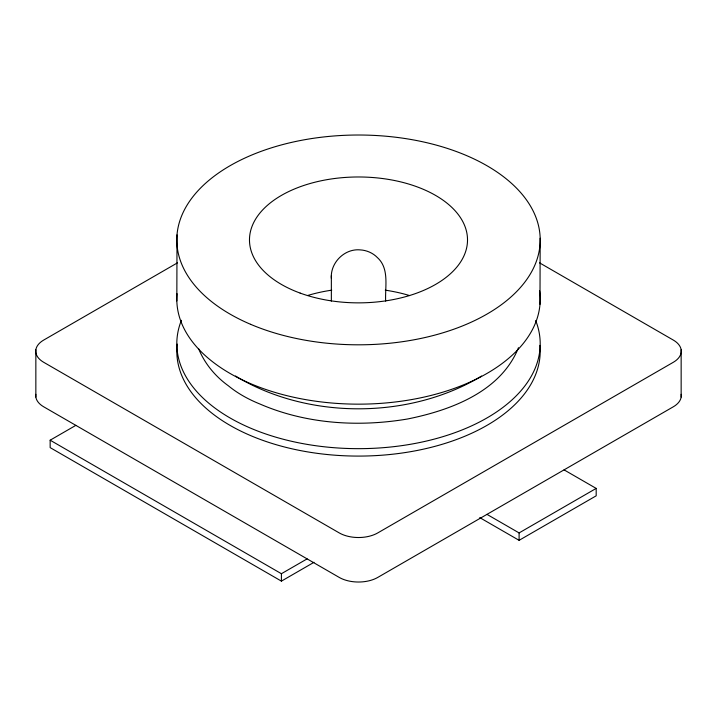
<?xml version="1.0" encoding="UTF-8"?>
<svg xmlns="http://www.w3.org/2000/svg" width="717" height="717" viewBox="0 0 717 717"><rect width="100%" height="100%" fill="white"/><g stroke="black" fill="none" stroke-linecap="round" stroke-linejoin="round"><path stroke-width="1.08" d="M331.353 278.375C330.187 262.861 344.438 248.476 360.024 249.883C366.504 250.188 372.921 252.931 377.42 257.609C389.573 268.57 384.957 286.863 385.647 301.095M176.83 300.943L177.018 234.871M539.982 304.304L540.17 238.232M518.463 347.709C500.824 391.751 450.679 410.312 407.534 418.997C358.285 427.269 306.034 423.998 259.895 404.003A128.002 73.896 0 0 1 228.463 385.863C215.324 376.425 204.587 363.51 198.51 348.462M481.582 376.049C409.47 419.66 307.53 419.812 235.49 376.004M177.431 262.861L43.728 340.055A27.255 15.738 0 0 0 43.728 362.309L339.231 532.91A27.255 15.738 0 0 0 377.769 532.919L673.272 362.309A27.255 15.738 0 0 0 673.272 340.055L539.569 262.861M314.01 562.307L281.414 581.128L50.154 447.614L50.154 440.193L75.85 425.36M50.154 440.193L281.414 573.717L307.109 558.875M486.977 514.376L519.099 532.919L596.186 488.411L596.186 495.823L519.099 540.331L479.745 517.611M564.064 469.868L596.186 488.411M681.15 349.815L681.15 397.057M519.099 532.919L519.099 540.331M331.353 275.633L331.353 301.095M281.414 573.717L281.414 581.128M35.85 349.815L35.85 397.057M539.919 345.37A181.697 104.897 0 0 1 357.38 456.084A181.697 104.897 0 0 1 177.224 344.079M681.15 394.314A27.255 15.738 0 0 1 673.272 406.817L377.769 577.418A27.255 15.738 0 0 1 339.231 577.418L43.728 406.817A27.255 15.738 0 0 1 35.85 394.314M535.689 320.544A181.697 104.897 0 0 1 358.276 448.663A181.697 104.897 0 0 1 181.41 320.302M539.614 290.86A181.697 104.897 0 0 1 360.965 404.146A181.697 104.897 0 0 1 177.063 293.701M307.602 295.521A109.02 62.944 0 0 1 331.747 290.17M385.271 290.17A109.02 62.944 0 0 1 409.586 295.583M250.609 324.317A181.697 104.897 0 0 0 539.05 251.667A181.697 104.897 0 0 0 285.841 143.767A181.697 104.897 0 0 0 250.609 324.317M300.136 293.083A109.02 62.944 0 0 0 467.421 242.516A109.02 62.944 0 0 0 307.943 184.152A109.02 62.944 0 0 0 300.136 293.083"/></g></svg>
